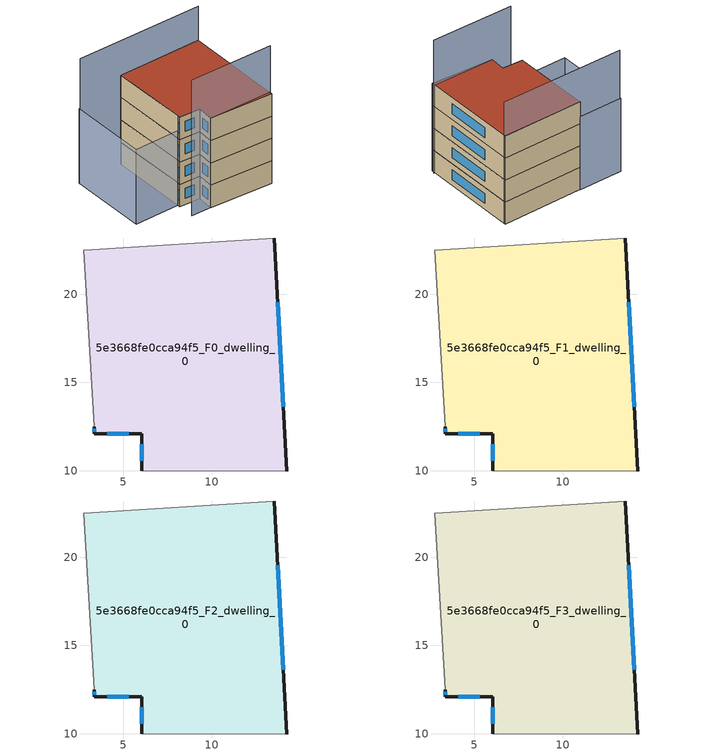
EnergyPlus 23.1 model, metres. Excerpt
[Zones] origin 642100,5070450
5e3668fe0cca94f5_F0_dwelling_0
 floor ground (EU_floor_Construction): 13.56,23.19 14.26,9.98 6.05,9.98 6.06,12.08 3.35,12.08 3.35,12.48 2.76,22.49 z0
 wall outside (EU_wall_Construction): 3.35,12.48 3.35,12.08 6.06,12.08 6.05,9.98 / 14.26,9.98 13.56,23.19 z0:3
 wall adiabatic (EU_wall_Construction): 13.56,23.19 2.76,22.49 3.35,12.48 / 6.05,9.98 14.26,9.98 z0:3
 window (EU_Window_Construction): 4.1,12.08 5.31,12.08 / 3.35,12.37 3.35,12.19 / 14.07,13.61 13.76,19.55 / 6.05,11.5 6.05,10.56 z0.83:2.17
5e3668fe0cca94f5_F1_dwelling_0
 floor to 5e3668fe0cca94f5_F0_dwelling_0 (EU_floor_Construction): 13.56,23.19 14.26,9.98 6.05,9.98 6.05,12.08 3.35,12.08 3.35,12.48 2.76,22.49 z3
 wall outside (EU_wall_Construction): 3.35,12.48 3.35,12.08 6.06,12.08 6.05,9.98 / 14.26,9.98 13.56,23.19 z3:6
 wall adiabatic (EU_wall_Construction): 13.56,23.19 2.76,22.49 3.35,12.48 / 6.05,9.98 14.26,9.98 z3:6
 window (EU_Window_Construction): 4.1,12.08 5.31,12.08 / 3.35,12.37 3.35,12.19 / 14.07,13.61 13.76,19.55 / 6.05,11.5 6.05,10.56 z3.83:5.17
5e3668fe0cca94f5_F2_dwelling_0
 floor to 5e3668fe0cca94f5_F1_dwelling_0 (EU_floor_Construction): 13.56,23.19 14.26,9.98 6.05,9.98 6.05,12.08 3.35,12.08 3.35,12.48 2.76,22.49 z6
 wall outside (EU_wall_Construction): 3.35,12.48 3.35,12.08 6.06,12.08 6.05,9.98 / 14.26,9.98 13.56,23.19 z6:9
 wall adiabatic (EU_wall_Construction): 13.56,23.19 2.76,22.49 3.35,12.48 / 6.05,9.98 14.26,9.98 z6:9
 window (EU_Window_Construction): 4.1,12.08 5.31,12.08 / 3.35,12.37 3.35,12.19 / 14.07,13.61 13.76,19.55 / 6.05,11.5 6.05,10.56 z6.83:8.17
5e3668fe0cca94f5_F3_dwelling_0
 floor to 5e3668fe0cca94f5_F2_dwelling_0 (EU_floor_Construction): 13.56,23.19 14.26,9.98 6.05,9.98 6.05,12.08 3.35,12.08 3.35,12.48 2.76,22.49 z9
 wall outside (EU_wall_Construction): 3.35,12.48 3.35,12.08 6.06,12.08 6.05,9.98 / 14.26,9.98 13.56,23.19 z9:12
 wall adiabatic (EU_wall_Construction): 13.56,23.19 2.76,22.49 3.35,12.48 / 6.05,9.98 14.26,9.98 z9:12
 window (EU_Window_Construction): 4.1,12.08 5.31,12.08 / 3.35,12.37 3.35,12.19 / 14.07,13.61 13.76,19.55 / 6.05,11.5 6.05,10.56 z9.83:11.17
 roof outside (EU_roof_Construction): 14.26,9.98 13.56,23.19 2.76,22.49 3.35,12.48 3.35,12.08 6.06,12.08 6.05,9.98 z12
shading: 3.44,9.9 14.35,10.4 z0:18.2; 2.75,22.54 3.35,12.48 / 3.35,12.48 -2.45,12.14 / -2.45,12.14 -3.05,22.19 / -3.05,22.19 2.75,22.54 z0:10; 13.57,23.06 -2.89,22.2 z0:16.6
[Building]
EU S2 Campaign: North Axis=0; Terrain=City; Solar Distribution=FullExterior
[Site:Location]
Lyon-Bron: Latitude=45.75; Longitude=5; Time Zone=1; Elevation=198
[SizingPeriod:WeatherFileDays]
AnnualSizingPeriod: Begin Month=1; Begin Day of Month=1; End Month=12; End Day of Month=31; Day of Week for Start Day=Monday; Use Weather File Daylight Saving Period=No; Use Weather File Rain and Snow Indicators=No
[MATERIAL]
EU_InternalMass_Material: Roughness=MediumRough; Thickness=0.1; Conductivity=1; Density=1800; Specific Heat=900; Thermal Absorptance=0.9; Solar Absorptance=0.7; Visible Absorptance=0.7
[MATERIAL:NOMASS] Roughness=MediumRough; Thermal Absorptance=0.9; Solar Absorptance=0.7; Visible Absorptance=0.7
Name | Thermal Resistance
EU_wall_NoMass | 0.87146
EU_roof_NoMass | 0.842276
EU_floor_NoMass | 0.496999
[WINDOWMATERIAL:SIMPLEGLAZINGSYSTEM]
EU_Window_SimpleGlazing: UFactor=2.2525; Solar Heat Gain Coefficient=0.76; Visible Transmittance=0.76
[CONSTRUCTION]
EU_wall_Construction: EU_wall_NoMass
EU_roof_Construction: EU_roof_NoMass
EU_floor_Construction: EU_floor_NoMass
EU_InternalMass_Construction: EU_InternalMass_Material
EU_Window_Construction: EU_Window_SimpleGlazing
[ZONE] Type=1; Multiplier=1; Ceiling Height=autocalculate; Volume=400.273; Floor Area=autocalculate; Part of Total Floor Area=Yes
5e3668fe0cca94f5_F0_dwelling_0; 5e3668fe0cca94f5_F1_dwelling_0; 5e3668fe0cca94f5_F2_dwelling_0; 5e3668fe0cca94f5_F3_dwelling_0
[INTERNALMASS] Construction=EU_InternalMass_Construction; Surface Area=133.424
Name | Zone or ZoneList
5e3668fe0cca94f5_F0_dwelling_0_EU_InternalMass | 5e3668fe0cca94f5_F0_dwelling_0
5e3668fe0cca94f5_F1_dwelling_0_EU_InternalMass | 5e3668fe0cca94f5_F1_dwelling_0
5e3668fe0cca94f5_F2_dwelling_0_EU_InternalMass | 5e3668fe0cca94f5_F2_dwelling_0
5e3668fe0cca94f5_F3_dwelling_0_EU_InternalMass | 5e3668fe0cca94f5_F3_dwelling_0
[OTHEREQUIPMENT] Fuel Type=Electricity; Design Level Calculation Method=Watts/Area; Power per Zone Floor Area=1; Fraction Latent=0; Fraction Radiant=0; Fraction Lost=0; Carbon Dioxide Generation Rate=0; EndUse Subcategory=EU_Step8_InternalGains
Name | Zone or ZoneList or Space or SpaceList | Schedule
EU_Step8_InternalGain_5e3668fe0cca94f5_F0_dwelling_0_f000 | 5e3668fe0cca94f5_F0_dwelling_0 | EU_Step8_GainSchedule_5e3668fe0cca94f5_F0_dwelling_0_f000
EU_Step8_InternalGain_5e3668fe0cca94f5_F1_dwelling_0_f000 | 5e3668fe0cca94f5_F1_dwelling_0 | EU_Step8_GainSchedule_5e3668fe0cca94f5_F1_dwelling_0_f000
EU_Step8_InternalGain_5e3668fe0cca94f5_F2_dwelling_0_f000 | 5e3668fe0cca94f5_F2_dwelling_0 | EU_Step8_GainSchedule_5e3668fe0cca94f5_F2_dwelling_0_f000
EU_Step8_InternalGain_5e3668fe0cca94f5_F3_dwelling_0_f000 | 5e3668fe0cca94f5_F3_dwelling_0 | EU_Step8_GainSchedule_5e3668fe0cca94f5_F3_dwelling_0_f000
[ZONEVENTILATION:DESIGNFLOWRATE] Schedule=EU_AlwaysOn; Design Flow Rate Calculation Method=AirChanges/Hour; Air Changes per Hour=0.425; Ventilation Type=Natural; Fan Pressure Rise=0; Fan Total Efficiency=1; Constant Term Coefficient=1; Temperature Term Coefficient=0; Velocity Term Coefficient=0; Velocity Squared Term Coefficient=0; Minimum Indoor Temperature=-100; Maximum Indoor Temperature=100; Delta Temperature=-100; Minimum Outdoor Temperature=-100; Maximum Outdoor Temperature=100; Maximum Wind Speed=40
Name | Zone or ZoneList or Space or SpaceList
EU_ConstantAir_5e3668fe0cca94f5_F0_dwelling_0 | 5e3668fe0cca94f5_F0_dwelling_0
EU_ConstantAir_5e3668fe0cca94f5_F1_dwelling_0 | 5e3668fe0cca94f5_F1_dwelling_0
EU_ConstantAir_5e3668fe0cca94f5_F2_dwelling_0 | 5e3668fe0cca94f5_F2_dwelling_0
EU_ConstantAir_5e3668fe0cca94f5_F3_dwelling_0 | 5e3668fe0cca94f5_F3_dwelling_0
[HVACTEMPLATE:THERMOSTAT] Constant Heating Setpoint=20; Constant Cooling Setpoint=50
EU_HeatOnly_5e3668fe0cca94f5_F0_dwelling_0; EU_HeatOnly_5e3668fe0cca94f5_F1_dwelling_0; EU_HeatOnly_5e3668fe0cca94f5_F2_dwelling_0; EU_HeatOnly_5e3668fe0cca94f5_F3_dwelling_0
[HVACTEMPLATE:ZONE:IDEALLOADSAIRSYSTEM] System Availability Schedule=EU_AlwaysOn; Maximum Heating Supply Air Temperature=50; Minimum Cooling Supply Air Temperature=13; Maximum Heating Supply Air Humidity Ratio=0.0156; Minimum Cooling Supply Air Humidity Ratio=0.0077; Heating Limit=NoLimit; Cooling Limit=NoLimit; Heating Availability Schedule=EU_AlwaysOn; Cooling Availability Schedule=EU_CoolingOff; Dehumidification Control Type=ConstantSensibleHeatRatio; Cooling Sensible Heat Ratio=0.7; Dehumidification Setpoint=60; Humidification Control Type=None; Humidification Setpoint=30; Outdoor Air Method=None; Outdoor Air Flow Rate per Person=0.00944; Outdoor Air Flow Rate per Zone Floor Area=0; Outdoor Air Flow Rate per Zone=0; Demand Controlled Ventilation Type=None; Outdoor Air Economizer Type=NoEconomizer; Heat Recovery Type=None; Sensible Heat Recovery Effectiveness=0.7; Latent Heat Recovery Effectiveness=0.65
Name | Template Thermostat
5e3668fe0cca94f5_F0_dwelling_0 | EU_HeatOnly_5e3668fe0cca94f5_F0_dwelling_0
5e3668fe0cca94f5_F1_dwelling_0 | EU_HeatOnly_5e3668fe0cca94f5_F1_dwelling_0
5e3668fe0cca94f5_F2_dwelling_0 | EU_HeatOnly_5e3668fe0cca94f5_F2_dwelling_0
5e3668fe0cca94f5_F3_dwelling_0 | EU_HeatOnly_5e3668fe0cca94f5_F3_dwelling_0
[SIZING:ZONE] Zone Cooling Design Supply Air Temperature Input Method=SupplyAirTemperature; Zone Cooling Design Supply Air Temperature=13; Zone Heating Design Supply Air Temperature Input Method=SupplyAirTemperature; Zone Heating Design Supply Air Temperature=50; Zone Cooling Design Supply Air Humidity Ratio=0.008; Zone Heating Design Supply Air Humidity Ratio=0.008; Cooling Design Air Flow Method=DesignDay; Cooling Design Air Flow Rate=0; Cooling Minimum Air Flow per Zone Floor Area=0.000762; Cooling Minimum Air Flow=0; Cooling Minimum Air Flow Fraction=0.2; Heating Design Air Flow Method=DesignDay; Heating Design Air Flow Rate=0; Heating Maximum Air Flow per Zone Floor Area=0.002032; Heating Maximum Air Flow=0.141576; Heating Maximum Air Flow Fraction=0.3; Account for Dedicated Outdoor Air System=No; Dedicated Outdoor Air System Control Strategy=NeutralSupplyAir; Dedicated Outdoor Air Low Setpoint Temperature for Design=autosize; Dedicated Outdoor Air High Setpoint Temperature for Design=autosize; Zone Load Sizing Method=Sensible Load Only No Latent Load; Zone Latent Cooling Design Supply Air Humidity Ratio Input Method=HumidityRatioDifference; Zone Cooling Design Supply Air Humidity Ratio Difference=0.005; Zone Latent Heating Design Supply Air Humidity Ratio Input Method=HumidityRatioDifference; Zone Humidification Design Supply Air Humidity Ratio Difference=0.005
5e3668fe0cca94f5_F0_dwelling_0; 5e3668fe0cca94f5_F1_dwelling_0; 5e3668fe0cca94f5_F2_dwelling_0; 5e3668fe0cca94f5_F3_dwelling_0
[SCHEDULE:CONSTANT]
Name | Hourly Value
EU_AlwaysOn | 1
EU_CoolingOff | 0
[SCHEDULE:FILE] Column Number=1; Rows to Skip at Top=0; Number of Hours of Data=8760; Column Separator=Comma; Interpolate to Timestep=No; Minutes per Item=60; Adjust Schedule for Daylight Savings=Yes
Name | File
EU_Step8_GainSchedule_5e3668fe0cca94f5_F0_dwelling_0_f000 | ../../schedules/5e3668fe0cca94f5/5e3668fe0cca94f5_F0_dwelling_0_f000_gain.csv
EU_Step8_GainSchedule_5e3668fe0cca94f5_F1_dwelling_0_f000 | ../../schedules/5e3668fe0cca94f5/5e3668fe0cca94f5_F1_dwelling_0_f000_gain.csv
EU_Step8_GainSchedule_5e3668fe0cca94f5_F2_dwelling_0_f000 | ../../schedules/5e3668fe0cca94f5/5e3668fe0cca94f5_F2_dwelling_0_f000_gain.csv
EU_Step8_GainSchedule_5e3668fe0cca94f5_F3_dwelling_0_f000 | ../../schedules/5e3668fe0cca94f5/5e3668fe0cca94f5_F3_dwelling_0_f000_gain.csv
